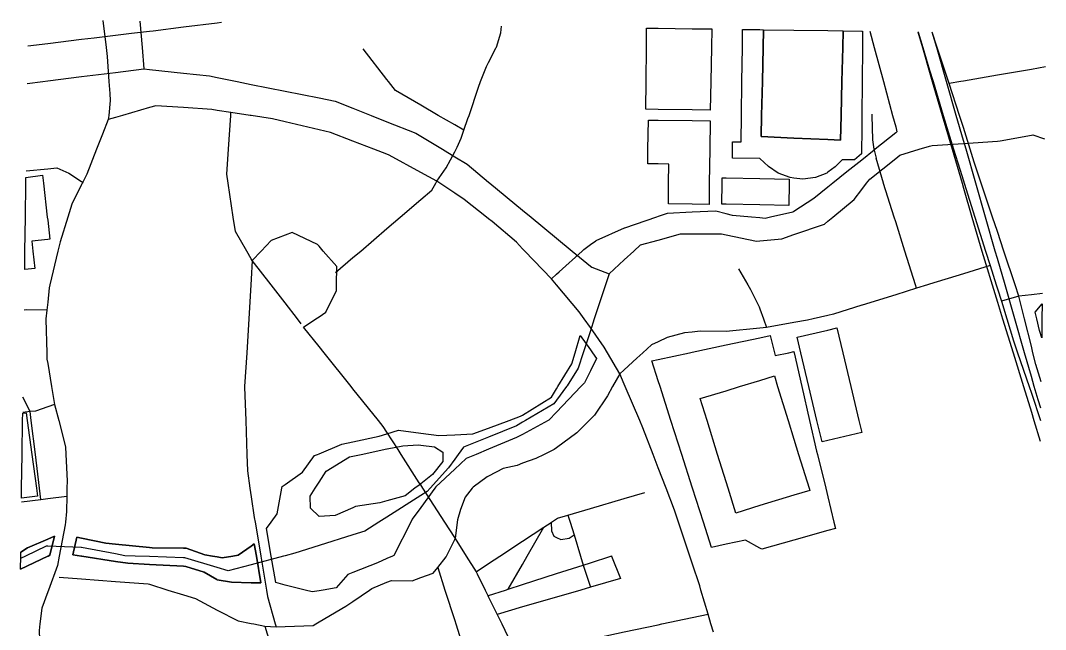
# Model space of a CAD drawing. Header units: millimetres. Extents: x 0 to 913, y 4 to 924.
# Drawn here: x 6 to 913, y 385 to 924 of the extents above; entities that cross this region are included whole.
import ezdxf

# ---------------------------------------------------------------- set-up
doc = ezdxf.new("R2010")
doc.units = ezdxf.units.MM

msp = doc.modelspace()

# ---------------------------------------------------------------- linework, layer by layer
at = {"layer": 'major_roads'}
for points in [[(799.5313, 913.9649, 4.2698), (803.6152, 900, 4.4826), (810, 878.1675, 4.9006), (812.3885, 870, 5.0706), (821.1618, 840, 5.7313), (829.9352, 810, 6.3483), (838.7085, 780, 6.7606), (840, 775.5837, 6.7745), (847.4818, 750, 6.8593), (856.2551, 720, 6.7003), (859.6424, 708.4171, 6.5854), (865.3176, 690, 6.4285), (870, 674.8044, 6.262), (874.5619, 660, 6.0993), (883.8062, 630, 5.7688), (893.0505, 600, 5.478), (900, 577.4472, 5.2376), (902.2948, 570, 5.1669), (907.9124, 551.7695, 4.9538)], [(799.8317, 913.9607, 4.2695), (799.9104, 913.7161, 4.2735), (804.0241, 900, 4.4799), (810, 880.0754, 4.8604), (813.0218, 870, 5.0701), (822.0195, 840, 5.7222), (826.4064, 825.3731, 6.0334)], [(839.1258, 832.0169, 5.7121), (836.5019, 840, 5.5675), (827.2247, 868.2257, 5.094), (826.6412, 870, 5.0585), (816.7756, 900, 4.5002), (812.2416, 913.7875, 4.2896)], [(908.3176, 580.8913, 5.2703), (905.9968, 588.175, 5.3395), (902.5967, 600, 5.4518), (900, 609.0308, 5.5303), (893.9706, 630, 5.7336), (885.3445, 660, 6.0303), (876.7185, 690, 6.3268), (870, 713.3657, 6.5113), (868.0924, 720, 6.565), (859.4663, 750, 6.6759), (850.8403, 780, 6.5616), (842.2142, 810, 6.1456), (840, 817.7006, 6.0079), (833.5881, 840, 5.5986), (824.962, 870, 5.0599), (816.336, 900, 4.4964), (812.3721, 913.7857, 4.2914)], [(826.4064, 825.3731, 6.0334), (831.2295, 810, 6.3257), (836.6963, 792.5753, 6.5569)], [(849.5346, 798.567, 6.2566), (845.9769, 810, 6.0994), (840, 829.2076, 5.7614), (839.1258, 832.0169, 5.7121)], [(908.6432, 604.2904, 5.4891), (903.9764, 619.5288, 5.6217), (901.3952, 630, 5.7128), (900, 635.66, 5.755), (894, 660, 5.9749), (889.0701, 679.9994, 6.1316), (885.7354, 690, 6.23), (875.7322, 720, 6.4664), (870, 737.1909, 6.5269), (865.7289, 750, 6.5801), (855.7256, 780, 6.4812), (849.5346, 798.567, 6.2566)], [(836.6963, 792.5753, 6.5569), (840, 782.0516, 6.7013), (840.644, 780, 6.7295), (850.0619, 750, 6.8198), (859.4798, 720, 6.6634), (863.5444, 707.0526, 6.5404), (868.9487, 690, 6.4056), (870, 686.683, 6.369), (873.5399, 675.5134, 6.2378), (878.3169, 660, 6.0753), (884.3195, 640.5065, 5.8615), (887.8788, 630, 5.7547), (898.0419, 600, 5.4591), (900, 594.2201, 5.3969), (908.1676, 570.1106, 5.1679)], [(909.7321, 682.5573, 6.042), (900, 681.3525, 6.0363), (889.0701, 679.9994, 6.1316), (873.5399, 675.5134, 6.2378)]]:
    msp.add_polyline3d(points, dxfattribs=at)
at = {"layer": 'minor_roads'}
for points in [[(395.5758, 819.9223, 5.1197), (398.074, 826.922, 5.0261), (401.7296, 837.1488, 4.8862), (402.673, 840, 4.8479), (410.978, 865.1022, 4.6534), (412.9016, 870, 4.6127), (418.1215, 883.2906, 4.5936), (420, 886.9693, 4.5833), (426.6541, 900, 4.545), (426.8994, 900.4804, 4.5458), (430.6852, 913.1586, 4.6148), (431.4856, 919.1019, 4.6634)], [(757.1526, 914.5564, 4.6179), (761.078, 900, 4.9482), (769.1682, 870, 5.6662), (777.2584, 840, 6.4485), (780, 829.8336, 6.669), (781.1356, 825.6225, 6.7522), (780, 824.7074, 6.794), (761.7485, 810, 7.2057), (760.8554, 809.2803, 7.2122), (750, 800.5238, 7.2684), (736.9493, 789.9964, 7.1711), (724.4653, 780, 7.0915), (720, 776.4244, 7.0375), (707.4859, 766.4039, 6.8675), (690, 755.0127, 6.7425), (689.1068, 754.4308, 6.7394), (669.413, 750, 6.6626), (664.4477, 748.8829, 6.6465), (660, 749.297, 6.6201), (652.4489, 750, 6.5585), (635.8061, 751.5495, 6.3998), (630, 753.0372, 6.3161), (620.848, 755.3822, 6.152), (600, 754.3471, 5.9389), (578.0322, 753.2565, 5.4945), (570, 750.4949, 5.3468), (568.5606, 750, 5.3151), (540.0572, 740.2002, 4.5627), (540, 740.1751, 4.5612), (514.7604, 729.1045, 4.1467)], [(398.074, 826.922, 5.0261), (390, 831.599, 5.1306), (375.4972, 840, 5.1307), (360, 848.9769, 5.1892), (337.6291, 861.9356, 5.0481), (331.4158, 870, 5.0611), (330, 871.8376, 5.0555), (309.0842, 898.9849, 5.0198)], [(82.5851, 892.1065, 2.7703), (84.1316, 870, 2.508), (84.8789, 859.3175, 2.6106)], [(912.5192, 882.8748, 5.6139), (900, 880.7247, 5.5995), (870, 875.5723, 5.2402), (840, 870.4198, 5.0423), (837.5555, 870, 5.0492), (827.2247, 868.2257, 5.094)], [(84.8789, 859.3175, 2.6106), (85.313, 853.1689, 2.671), (84.0032, 840, 2.8118), (83.6368, 836.3167, 2.8961), (78.5841, 823.4798, 3.1869), (73.2561, 810, 3.4652), (64.5645, 788.0105, 3.9097), (60.9752, 780.831, 4.0472), (60.5608, 780, 4.0629), (60, 778.8757, 4.0803), (51.3921, 761.6176, 4.3978), (47.7866, 750, 4.6156), (41.0431, 728.2714, 4.8635), (39.0814, 720, 4.9585), (31.9666, 690, 5.1726), (31.3232, 687.2871, 5.1878), (30, 674.7146, 5.2518), (29.2558, 667.6433, 5.2911), (28.4449, 660, 5.3355), (28.3708, 659.3015, 5.336), (29.1882, 630, 5.3135), (29.3459, 624.3472, 5.2547), (30, 620.4628, 5.206), (33.4456, 600, 4.9748), (36.1059, 584.2009, 4.7059), (39.7712, 570, 4.4429), (45.8141, 546.5874, 4.1868), (46.1259, 540, 4.1307), (47.2284, 516.71, 4.1248), (47.0594, 510, 4.1268), (46.8863, 503.1288, 4.215), (46.5431, 489.464, 4.3898), (45.6641, 480, 4.5151), (45.4407, 477.5941, 4.5494)], [(500.0965, 666.2765, 4.2117), (480.0831, 690, 4.1769), (480, 690.0985, 4.1774), (475.5603, 695.3613, 4.2806), (451.9748, 720, 4.8027), (450, 722.063, 4.8354), (444.5094, 727.7988, 4.9482), (423.0562, 746.1354, 5.3866), (420, 748.5459, 5.4481), (418.1563, 750, 5.4604), (398.2514, 765.6991, 5.5267), (390, 771.2331, 5.5761), (376.9281, 780, 5.3741), (374.1673, 781.8516, 5.3369), (360, 789.5716, 5.1875), (332.0221, 804.8172, 4.5764), (330, 805.596, 4.5368), (318.565, 810, 4.308), (300, 817.1501, 4.0096), (280.1213, 824.8061, 3.9203), (270, 827.2003, 3.8502), (240, 834.2968, 3.8321), (228.7672, 836.954, 3.8218), (210, 839.8419, 3.7603), (208.9727, 840, 3.7508), (192.1016, 842.5962, 3.6038), (180, 844.455, 3.4757), (175.0623, 845.2134, 3.4186), (150, 846.8905, 3.1235), (125.5533, 848.5264, 2.7797), (120, 846.9088, 2.7193), (96.2816, 840, 2.7875), (90, 838.1702, 2.8344), (83.6368, 836.3167, 2.8961)], [(254.3042, 655.6862, 3.1924), (250.959, 660, 3.1528), (240, 674.1322, 3.1312), (227.6951, 690, 3.3322), (210.9941, 711.5368, 3.6903), (210, 713.2389, 3.7188), (206.0512, 720, 3.864), (195.9896, 737.2273, 4.1623), (194.1225, 750, 4.2956), (189.7371, 780, 4.3085), (188.5548, 788.0881, 4.2257), (189.9806, 810, 3.9585), (191.9327, 840, 3.6004), (192.1016, 842.5962, 3.6038)], [(758.8283, 841.2569, 6.5993), (758.8608, 840, 6.6331), (759.4214, 818.3514, 7.0496), (760.7416, 810, 7.2086), (760.8554, 809.2803, 7.2122), (762.884, 802.106, 7.249)], [(382.406, 793.6591, 5.3538), (390, 807.7597, 5.3002), (391.2065, 810, 5.2631), (392.1817, 811.8107, 5.2343), (395.5758, 819.9223, 5.1197)], [(769.3255, 779.7045, 7.4025), (769.2405, 780, 7.4038), (762.884, 802.106, 7.249)], [(10.8965, 790.9741, 3.8696), (30, 792.7916, 3.7885), (38.0519, 793.5576, 3.7727), (48.7584, 788.9844, 3.8742), (60, 781.4819, 4.0297), (60.9752, 780.831, 4.0472)], [(374.1673, 781.8516, 5.3369), (382.406, 793.6591, 5.3538)], [(284.5597, 700.9278, 4.1058), (300, 714.1426, 4.435), (306.8439, 720, 4.5474), (330, 739.8184, 4.6949), (341.8962, 750, 4.8485), (360, 765.4943, 5.2746), (369.8556, 773.9294, 5.3343), (373.1595, 780, 5.3329), (374.1673, 781.8516, 5.3369)], [(798.5628, 687.0765, 6.54), (797.64, 690, 6.5746), (788.1707, 720, 6.9678), (780, 745.8861, 7.2563), (778.7015, 750, 7.2971), (769.3255, 779.7045, 7.4025)], [(326.7329, 564.8042, 4.4121), (322.5657, 570, 4.3812), (300, 598.1357, 4.016), (298.5048, 600, 3.9773), (274.4438, 630, 3.4923), (270, 635.5407, 3.3774), (256.3097, 652.6101, 3.2157), (267.3036, 660, 3.3658), (270, 661.8125, 3.417), (275.9066, 665.7828, 3.6374), (285.3938, 685.0256, 4.0997), (285.4633, 690, 4.1445), (285.6926, 706.4133, 4.1287), (273.7276, 720, 3.8698), (270, 724.2329, 3.7764), (268.5997, 725.823, 3.7619), (246.221, 736.3206, 3.6854), (240, 734.0119, 3.6609), (227.6884, 729.4429, 3.7381), (218.8846, 720, 3.7354), (210.9941, 711.5368, 3.6903), (210, 695.1978, 3.4912), (209.6837, 690, 3.431), (207.8584, 660, 3.2037), (206.0331, 630, 3.3067), (204.2078, 600, 3.7201), (204.1789, 599.5246, 3.7272), (205.1674, 570, 4.1125), (206.1719, 540, 4.2174), (206.657, 525.5105, 4.168), (208.8941, 510, 4.0985), (210, 502.3326, 4.0457), (212.6025, 484.2885, 3.922), (213.3923, 480, 3.8899), (214.6478, 473.183, 3.8247)], [(482.2957, 701.512, 4.2006), (502.5911, 720, 4.1075), (504.1385, 721.4096, 4.0986), (510, 725.6558, 4.0696), (514.7604, 729.1045, 4.1467)], [(863.5444, 707.0526, 6.5404), (840, 699.8148, 6.6856), (810, 690.5924, 6.619), (808.0728, 690, 6.605), (798.5628, 687.0765, 6.54), (780, 681.311, 6.429), (750.3988, 672.117, 6.4327), (750, 671.9923, 6.4334), (724.9539, 664.1637, 6.5968), (720, 663.017, 6.6338), (706.967, 660, 6.7072), (701.9702, 658.8433, 6.7263), (690, 656.7307, 6.7765), (665.7603, 652.4527, 6.6998), (660, 651.8593, 6.685), (630.0042, 648.7694, 6.4008), (607.115, 649.0885, 6.1341), (600, 648.3303, 6.0511), (593.235, 647.6093, 5.9107), (578.0451, 643.435, 5.6277), (570, 639.6886, 5.5112), (564.0951, 636.9388, 5.4241), (556.4166, 630, 5.3465), (551.1123, 625.2066, 5.2589), (540, 614.8844, 5.0687), (536.0818, 611.2449, 4.9937), (529.7003, 600, 4.8718), (525.1464, 591.9756, 4.6934), (513.6326, 574.8518, 4.282), (510, 571.1442, 4.1695), (508.8789, 570, 4.1512), (498.1117, 559.0105, 3.991), (480, 545.7622, 3.847), (477.9165, 544.2381, 3.8577), (469.0945, 540, 3.912), (461.6755, 536.4359, 3.9554), (450, 532.1222, 4.0333), (445.1219, 530.32, 4.0684), (432.8174, 527.6481, 4.1633), (420, 520.8956, 4.2529), (418.5892, 520.1524, 4.2572), (406.2018, 510.9675, 4.2824), (405.4475, 510, 4.2823), (399.3656, 502.1977, 4.3061), (394.9976, 491.3955, 4.318), (392.3467, 482.0655, 4.3211), (392.1058, 480, 4.3207), (390.4378, 465.6998, 4.3745)], [(475.5603, 695.3613, 4.2806), (480, 699.4156, 4.2052), (482.2957, 701.512, 4.2006)], [(641.0675, 704.2042, 6.7757), (649.2695, 690, 6.8591), (651.5295, 686.0862, 6.859), (659.2933, 670.7194, 6.8466), (660, 668.7231, 6.8419), (663.0883, 660, 6.7931), (665.7603, 652.4527, 6.6998)], [(29.2558, 667.6433, 5.2911), (11.239, 667.9048, 5.4544), (9.1717, 667.7643, 5.4744)], [(522.305, 634.9476, 4.6395), (510, 652.3059, 4.3063), (504.5458, 660, 4.2482), (500.0965, 666.2765, 4.2117)], [(618.7637, 382.597, 5.349), (616.5869, 390, 5.2534), (614.0499, 398.6276, 5.098), (607.7669, 420, 4.7585), (606.6545, 423.7839, 4.7048), (600, 443.6952, 4.4414), (597.8929, 450, 4.357), (587.8667, 480, 4.2357), (584.2856, 490.7152, 4.3232), (576.9138, 510, 4.4687), (570, 528.0867, 4.7454), (565.446, 540, 4.8788), (556.4226, 563.6055, 5.1037), (553.6923, 570, 5.1541), (540.8831, 600, 5.1342), (540, 602.0683, 5.1089), (536.0818, 611.2449, 4.9937), (525.1807, 630, 4.7342), (522.305, 634.9476, 4.6395)], [(23.919, 500.1792, 4.4535), (22.7369, 510, 4.3653), (19.1257, 540, 4.3776), (15.5145, 570, 4.7537), (14.5641, 577.8953, 4.8938), (8.0945, 590.813, 5.2009)], [(36.1059, 584.2009, 4.7059), (30, 582.0867, 4.7296), (19.3645, 578.4042, 4.831), (14.5641, 577.8953, 4.8938), (7.9039, 577.1969, 4.9804)], [(339.953, 544.2313, 4.4307), (330, 559.72, 4.431), (326.7329, 564.8042, 4.4121)], [(358.6856, 514.995, 4.3713), (342.6641, 540, 4.4241), (339.953, 544.2313, 4.4307)], [(368.2806, 500.132, 4.3221), (361.9102, 510, 4.3546), (360, 512.959, 4.3688), (358.6856, 514.995, 4.3713)], [(6.795, 497.9799, 4.6369), (23.919, 500.1792, 4.4535), (30, 500.9602, 4.385), (46.8863, 503.1288, 4.215)], [(390.4378, 465.6998, 4.3745), (390, 466.3801, 4.3727), (381.2356, 480, 4.2992), (368.2806, 500.132, 4.3221)], [(45.4407, 477.5941, 4.5494), (40.1784, 450, 4.9395), (38.6184, 441.8196, 4.9978)], [(214.6478, 473.183, 3.8247), (218.505, 450, 3.6054), (223.4964, 420, 3.3739), (224.4437, 414.3067, 3.3685)], [(40.169, 431.3993, 5.0677), (60, 429.8884, 5.1021), (90, 427.6027, 5.0455), (118.9063, 425.4004, 4.9063), (120, 425.0605, 4.9027), (136.283, 420, 4.7351), (150, 415.737, 4.5815), (160.7677, 412.3906, 4.3991), (180, 402.3092, 4.0678), (198.3426, 392.6943, 3.7429), (210, 390.4571, 3.5235), (212.382, 390, 3.5011), (222.0535, 388.144, 3.4271), (232.0231, 387.4935, 3.3407), (240, 387.7883, 3.2632), (264.865, 388.7072, 3.2893), (267.0734, 390, 3.2751), (270, 391.7132, 3.2739), (293.7813, 405.6341, 3.5115), (300, 409.9377, 3.5417), (314.5403, 420, 3.6958), (316.5919, 421.4198, 3.7292), (330, 426.8714, 3.9428), (334.0477, 428.5172, 3.9936), (352.489, 428.2596, 4.2519), (360, 430.9587, 4.3434), (371.0591, 434.9327, 4.3915), (374.9686, 439.8311, 4.3908), (382.4779, 449.242, 4.3885), (382.8446, 450, 4.3868), (390, 464.7946, 4.3782), (390.4378, 465.6998, 4.3745)], [(390.4378, 465.6998, 4.3745), (400.2358, 450, 4.4269), (408.8783, 436.1517, 4.497), (409.974, 434.3894, 4.506), (416.9694, 420, 4.5803), (419.3941, 415.0126, 4.5886), (420, 413.7658, 4.5903), (427.4606, 398.4148, 4.5765), (431.5469, 390, 4.5682), (444.7758, 362.7585, 4.4192)], [(38.6184, 441.8196, 4.9978), (30.6033, 420, 5.1153), (30, 418.3576, 5.1057), (24.742, 404.0437, 4.9794), (23.0678, 390, 4.8814), (22.3575, 384.0419, 4.7958), (23.4195, 360, 4.503), (23.6032, 355.8396, 4.4512), (28.5097, 338.7652, 4.2859), (30, 336.3113, 4.2701), (33.547, 330.4707, 4.2277), (33.8322, 330, 4.2242), (43.6134, 313.8538, 4.2068), (55.7281, 300, 4.1896), (60, 295.1149, 4.2349), (70.0381, 283.6358, 4.2974), (81.9671, 270, 4.3181), (90, 260.8178, 4.4085), (108.212, 240, 4.501), (108.4982, 239.6728, 4.5043)], [(224.4437, 414.3067, 3.3685), (231.3146, 390, 3.3208), (232.0231, 387.4935, 3.3407)]]:
    msp.add_polyline3d(points, dxfattribs=at)
at = {"layer": 'parks'}
for points in [[(559.6932, 917.3124, 3.489), (570, 917.1686, 3.355), (600, 916.7499, 2.8925), (617.2742, 916.5088, 2.8574), (616.9877, 900, 2.7213), (616.4671, 870, 2.7357), (616.0274, 844.6688, 3.2853), (600, 844.8923, 3.3267), (570, 845.3106, 3.647), (558.9295, 845.465, 3.6665), (559.1903, 870, 3.3192), (559.5092, 900, 3.3033), (559.6932, 917.3124, 3.489)], [(733.5648, 914.8856, 4.8382), (750, 914.6562, 4.7209), (750.8033, 914.645, 4.7093), (750.6723, 900, 5.1186), (750.4038, 870, 5.9445), (750.1353, 840, 6.7206), (750, 824.8879, 6.9828), (749.8668, 810, 7.2383), (749.8305, 805.9491, 7.2502), (743.5716, 800.6744, 7.2006), (732.7196, 800.5654, 7.0874), (726.5211, 794.4628, 7.0487), (720, 789.6794, 7.0048), (719.1239, 789.0367, 6.992), (709.1443, 784.929, 6.8461), (697.8181, 783.5257, 6.6748), (690, 784.6175, 6.5321), (686.805, 785.0637, 6.4573), (676.0227, 788.8103, 6.1346), (667.3939, 794.9244, 5.74), (660, 801.837, 5.2831), (659.9373, 801.8956, 5.2799), (635.6542, 802.0761, 4.8379), (635.7254, 810, 4.5333), (635.7845, 816.5895, 4.2934), (643.4491, 816.5013, 4.4357), (643.7152, 840, 3.562), (644.055, 870, 3.0011), (644.3948, 900, 3.0165), (644.5775, 916.1277, 3.1379), (660, 915.9124, 3.4628), (663.1989, 915.8678, 3.5636), (662.8153, 900, 3.4712), (662.0901, 870, 3.4296), (661.3649, 840, 3.877), (660.9107, 821.2109, 4.5889), (690, 819.9137, 5.8089), (720, 818.576, 6.7663), (731.2351, 818.075, 6.8967), (731.7627, 840, 6.5299), (732.4846, 870, 5.7868), (733.2065, 900, 5.1787), (733.5648, 914.8856, 4.8382)], [(663.1989, 915.8678, 3.5636), (690, 915.4937, 4.4123), (720, 915.075, 4.9368), (733.5648, 914.8856, 4.8382), (733.2065, 900, 5.1787), (732.4846, 870, 5.7868), (731.7627, 840, 6.5299), (731.2351, 818.075, 6.8967), (720, 818.576, 6.7663), (690, 819.9137, 5.8089), (660.9107, 821.2109, 4.5889), (661.3649, 840, 3.877), (662.0901, 870, 3.4296), (662.8153, 900, 3.4712), (663.1989, 915.8678, 3.5636)], [(561.2533, 835.9447, 3.8334), (570, 835.8332, 3.846), (600, 835.4506, 3.5889), (615.8721, 835.2481, 3.5543), (615.5473, 810, 4.4449), (615.1615, 780, 5.5336), (614.9202, 761.2356, 5.9543), (600, 761.4244, 5.8075), (578.95, 761.6907, 5.4196), (579.1804, 780, 5.2177), (579.3935, 796.9318, 4.81), (570, 797.0488, 4.7666), (560.7604, 797.1638, 4.6297), (560.9236, 810, 4.4117), (561.2533, 835.9447, 3.8334)], [(9.6732, 703.5847, 5.1934), (9.903, 720, 5.0629), (10.3229, 750, 4.734), (10.7429, 780, 4.1482), (10.8118, 784.9242, 4.0231), (25.511, 787.126, 3.9303), (26.313, 780, 4.0954), (29.6897, 750, 4.6599), (30, 747.2427, 4.6891), (31.8876, 730.4719, 4.8685), (30, 730.2567, 4.8767), (15.9864, 728.6593, 4.946), (16.9745, 720, 5.0373), (18.7234, 704.6736, 5.1416), (9.6732, 703.5847, 5.1934)], [(626.1197, 761.5906, 6.053), (626.4843, 780, 5.5866), (626.5792, 784.7881, 5.4024), (630, 784.719, 5.4178), (660, 784.1127, 5.9196), (685.8563, 783.5901, 6.4633), (685.7852, 780, 6.5261), (685.3969, 760.3926, 6.6679), (660, 760.9059, 6.4146), (630, 761.5122, 6.092), (626.1197, 761.5906, 6.053)], [(909.6042, 673.366, 5.999), (909.4183, 660, 5.9365), (909.185, 643.2326, 5.8115), (907.2613, 649.7215, 5.8598), (904.8332, 660, 5.9365), (903.4753, 665.7484, 5.9634), (909.6042, 673.366, 5.999)], [(564.3554, 622.9032, 5.5343), (570, 624.1034, 5.6425), (597.7315, 630, 6.0343), (600, 630.4824, 6.0681), (630, 636.8613, 6.2991), (660, 643.2403, 6.5729), (668.859, 645.124, 6.6127), (672.8725, 630, 6.4359), (673.5346, 627.5049, 6.3856), (685.4689, 630, 6.4704), (689.9946, 630.9462, 6.4931), (690, 630.9227, 6.4929), (690.2108, 630, 6.4818), (697.0641, 600, 5.8378), (703.9174, 570, 4.9804), (710.1091, 542.8963, 4.1795), (710.8152, 540, 4.0908), (718.1287, 510, 3.4799), (720, 502.3238, 3.4647), (725.4421, 480, 3.4518), (726.7847, 474.4927, 3.5308), (720, 472.5862, 3.5899), (690, 464.1562, 4.1547), (661.721, 456.2098, 4.5621), (660, 457.1447, 4.5664), (647.0601, 464.1736, 4.5028), (630, 460.4695, 4.5645), (617.0173, 457.6507, 4.4963), (609.8951, 480, 4.3895), (600.3349, 510, 4.7253), (600, 511.0508, 4.7463), (590.7746, 540, 5.1875), (581.2144, 570, 5.6483), (571.6541, 600, 5.7676), (570, 605.1906, 5.729), (564.3554, 622.9032, 5.5343)], [(692.9418, 643.7569, 6.6184), (720, 650.1021, 6.5343), (728.0652, 651.9934, 6.4892), (733.2774, 630, 6.2675), (740.3871, 600, 5.858), (747.4968, 570, 5.2389), (750, 559.4376, 4.9499), (750.0129, 559.3832, 4.9484), (750, 559.3802, 4.9483), (720, 552.3469, 4.4764), (714.8813, 551.1468, 4.4341), (710.4149, 570, 5.0045), (703.3079, 600, 5.8395), (696.2009, 630, 6.4548), (692.9418, 643.7569, 6.6184)], [(607.2352, 589.409, 5.9154), (630, 596.3682, 5.866), (641.8802, 600, 5.8616), (660, 605.5392, 5.9028), (672.7065, 609.4236, 6.0061), (675.6173, 600, 5.8139), (684.8838, 570, 4.9582), (690, 553.4366, 4.4769), (694.1504, 540, 4.1065), (703.4169, 510, 3.6092), (703.9991, 508.1152, 3.6094), (690, 503.8326, 3.7592), (660, 494.655, 4.221), (638.5431, 488.0909, 4.4069), (631.7731, 510, 4.5581), (630, 515.7381, 4.6669), (622.5029, 540, 5.0882), (613.2327, 570, 5.7126), (607.2352, 589.409, 5.9154)], [(607.2352, 589.409, 5.9154), (630, 596.3682, 5.866), (641.8802, 600, 5.8616), (660, 605.5392, 5.9028), (672.7065, 609.4236, 6.0061), (675.6173, 600, 5.8139), (684.8838, 570, 4.9582), (690, 553.4366, 4.4769), (694.1504, 540, 4.1065), (703.4169, 510, 3.6092), (703.9991, 508.1152, 3.6094), (690, 503.8326, 3.7592), (660, 494.655, 4.221), (638.5431, 488.0909, 4.4069), (631.7731, 510, 4.5581), (630, 515.7381, 4.6669), (622.5029, 540, 5.0882), (613.2327, 570, 5.7126), (607.2352, 589.409, 5.9154)], [(6.8393, 501.144, 4.6137), (6.9633, 510, 4.5486), (7.3833, 540, 4.5247), (7.8032, 570, 4.8638), (7.893, 576.4169, 4.9678), (10.9883, 576.8302, 4.9292), (11.9095, 570, 4.8052), (15.9556, 540, 4.4173), (20.0017, 510, 4.3971), (20.9421, 503.0273, 4.4547), (6.8393, 501.144, 4.6137)]]:
    msp.add_polyline3d(points, dxfattribs=at)
at = {"layer": 'paths'}
for points in [[(78.6966, 924.026, 3.4412), (81.6235, 900, 2.8714), (82.5851, 892.1065, 2.7703)], [(408.8783, 436.1517, 4.497), (420, 443.4712, 4.4558), (429.9204, 450, 4.3577), (450, 463.2149, 4.1443), (468.9417, 475.6809, 3.8578), (475.1846, 479.7848, 3.7661), (475.5118, 480, 3.7613), (480, 482.9523, 3.7106), (480.9672, 483.5885, 3.7048), (490.1271, 486.2763, 3.6574), (510, 492.0938, 3.586), (540, 500.8758, 3.854), (558.1827, 506.1984, 4.1713)], [(490.1271, 486.2763, 3.6574), (492.0476, 480, 3.6388), (495.5073, 468.6938, 3.6587), (501.2214, 450, 3.6698), (503.6346, 442.1055, 3.6968), (510, 422.5893, 3.7511), (510.0499, 422.4362, 3.752)], [(437.3997, 420.8016, 4.4854), (450, 442.7246, 4.2767), (454.1816, 450, 4.1806), (468.9417, 475.6809, 3.8578)], [(475.1846, 479.7848, 3.7661), (475.5392, 472.5037, 3.804), (477.7685, 467.6868, 3.8068), (480, 466.5775, 3.7883), (483.9036, 464.6368, 3.7675), (491.2512, 465.9003, 3.7027), (495.5073, 468.6938, 3.6587)], [(419.3941, 415.0126, 4.5886), (420, 415.2074, 4.5879), (434.9065, 420, 4.503), (437.3997, 420.8016, 4.4854), (450, 424.8544, 4.3935), (480, 434.5036, 3.9992), (503.6346, 442.1055, 3.6968), (510, 444.1548, 3.6184), (528.1558, 450, 3.5986), (528.5611, 450.1305, 3.599), (528.6147, 450, 3.599), (536.7494, 430.2042, 3.6738), (510.0499, 422.4362, 3.752), (510, 422.4217, 3.7521), (501.6738, 420, 3.8621), (480, 413.6961, 4.1386), (450, 404.9704, 4.4473), (427.4606, 398.4148, 4.5765)], [(374.9686, 439.8311, 4.3908), (381.3186, 420, 4.5303), (390, 392.8881, 4.6986), (390.9248, 390, 4.7083), (400.531, 360, 4.7174), (401.2922, 357.6226, 4.7125), (416.6724, 351.3119, 4.5968), (420, 351.3156, 4.5716), (437.6304, 351.3353, 4.4377), (447.1204, 355.3009, 4.3788)], [(444.7758, 362.7585, 4.4192), (450, 363.8655, 4.3862), (480, 370.2225, 4.1953), (510, 376.5795, 3.9606), (540, 382.9365, 3.8888), (570, 389.2935, 4.2041), (573.3343, 390, 4.2791), (600, 395.6505, 4.8511), (614.0499, 398.6276, 5.098)], [(222.0535, 388.144, 3.4271), (230.6226, 360, 3.6427), (231.1122, 358.3921, 3.6623), (237.6478, 341.6296, 3.8762), (240, 338.1353, 3.9221), (245.4763, 330, 4.0996), (246.8043, 328.0272, 4.1312), (257.2802, 316.6459, 4.3462), (263.8786, 304.371, 4.543), (252.625, 300, 4.4699), (240, 295.0964, 4.3408), (215.2651, 285.4892, 4.2871), (210, 283.1806, 4.273), (180, 270.0267, 4.3021), (179.9391, 270, 4.3021), (165.6429, 263.7317, 4.3213), (150, 255.4834, 4.339), (122.9964, 241.2449, 4.4166)]]:
    msp.add_polyline3d(points, dxfattribs=at)
at = {"layer": 'railways'}
for points in [[(123.2334, 914.9276, 2.9495), (150, 918.2955, 3.373), (180, 922.0702, 4.3074), (183.8764, 922.5579, 4.4208)], [(12.4442, 901.536, 3.5164), (30, 903.692, 3.5601), (60, 907.3763, 3.3445), (71.1272, 908.7429, 3.2151)], [(71.1272, 908.7429, 3.2151), (90, 911.0756, 2.9823), (104.1518, 912.8249, 2.949)], [(104.1518, 912.8249, 2.949), (120, 914.5713, 2.9004), (123.2334, 914.9276, 2.9495)]]:
    msp.add_polyline3d(points, dxfattribs=at)
at = {"layer": 'water'}
for points in [[(111.4613, 923.5687, 3.0968), (113.5104, 900, 2.689), (115.1371, 881.2896, 2.5827)], [(11.9784, 868.2643, 2.822), (25.7246, 870, 2.8727), (30, 870.5398, 2.8987), (60, 874.3278, 2.7949), (90, 878.1157, 2.5365), (115.1371, 881.2896, 2.5827), (120, 880.7555, 2.583), (150, 877.4602, 2.8716), (173.0134, 874.9323, 3.3016), (180, 873.5321, 3.4166), (197.6234, 870, 3.7413), (210, 867.5195, 3.9858), (240, 861.5069, 4.2896), (270, 855.4943, 4.3766), (284.2631, 852.6357, 4.4257), (300, 846.388, 4.4599), (316.0901, 840, 4.6323), (330, 834.4776, 4.8036), (355.564, 824.3283, 5.1172), (360, 821.631, 5.1881), (379.1278, 810, 5.2471), (390, 803.389, 5.3343), (400.8937, 796.765, 5.231), (420, 780.9871, 5.1538), (421.1954, 780, 5.138), (450, 756.2134, 4.7047), (457.5241, 750, 4.6194), (480, 731.4396, 4.2323), (493.8529, 720, 4.169), (510, 706.6659, 4.065), (511.1928, 705.6808, 4.0814), (526.5883, 699.9276, 4.2839), (540, 712.2109, 4.4623), (548.5046, 720, 4.693), (554.382, 725.3829, 4.8705), (570, 729.678, 5.2943), (589.6295, 735.0762, 5.8053), (600, 735.1418, 6.0672), (625.8493, 735.3053, 6.4762), (630, 734.4186, 6.5507), (656.8444, 728.6843, 6.8025), (660, 729.0012, 6.8223), (679.185, 730.9284, 6.8259), (690, 734.6214, 6.8256), (717.046, 743.8567, 6.8998), (720, 746.3129, 6.9256), (724.4344, 750, 6.9691), (743.3164, 765.7002, 7.1706), (750, 774.4302, 7.2872), (754.2642, 780, 7.3468), (757.1065, 783.7126, 7.3405), (780, 801.8438, 7.2322), (783.7424, 804.8077, 7.1512), (800.8292, 810, 6.8354), (810, 812.7868, 6.6172), (812.3982, 813.5155, 6.5567), (840, 815.3017, 6.0593), (870, 817.243, 5.7185), (872.434, 817.4005, 5.7111), (900, 822.5698, 5.6231), (901.4042, 822.8331, 5.6218), (911.6333, 819.1973, 5.6398)], [(526.5883, 699.9276, 4.2839), (523.3262, 690, 4.2439), (513.4684, 660, 4.3112), (510, 649.4447, 4.3235), (503.6106, 630, 4.382), (499.0861, 616.2308, 4.3123), (489.4205, 600.8003, 4.1687), (488.8369, 600, 4.1596), (480, 587.8818, 4.0023), (477.7952, 584.8583, 4.0011), (452.5783, 570, 4.0957), (450, 568.4808, 4.1092), (444.6099, 565.3049, 4.16), (420, 555.3935, 4.3729), (397.823, 546.4619, 4.4592), (393.0953, 540, 4.4468), (390, 535.7693, 4.4464), (384.5177, 528.276, 4.4205), (368.2034, 510, 4.3521), (365.7636, 507.2668, 4.344), (360, 503.6048, 4.33), (330, 484.5436, 3.9961), (322.8489, 480, 3.872), (310.523, 472.1685, 3.6865), (300, 468.8552, 3.5366), (270, 459.4093, 3.3432), (248.6344, 452.6821, 3.3639), (240, 450.3776, 3.3739), (238.5853, 450, 3.3863), (210, 442.3704, 3.6501), (189.6787, 436.9466, 3.9164), (180, 439.8639, 4.0652), (151.3022, 448.5137, 4.4551), (150, 448.5577, 4.4719), (120, 449.5712, 4.7146), (107.3098, 450, 4.7398), (98.265, 450.3056, 4.7568), (90, 451.8796, 4.7561), (60, 457.5931, 4.7635), (59.5578, 457.6773, 4.764), (30, 458.7105, 4.8695), (28.5247, 458.7621, 4.8694), (10.2779, 450, 4.9306), (6.0953, 447.9915, 4.9206)], [(223.4271, 474.3984, 3.7414), (227.5206, 480, 3.7422), (232.8988, 487.3595, 3.7369), (237.1966, 510, 3.8577), (237.4942, 511.5679, 3.8576), (240, 513.3359, 3.8388), (255.4843, 524.2612, 3.8378), (266.0356, 538.9078, 3.8987), (268.6101, 540, 3.9067), (270, 540.5897, 3.9049), (290.0401, 549.0917, 4.0415), (300, 551.2233, 4.1335), (323.2599, 556.2012, 4.3569), (330, 558.2364, 4.4268), (340.4086, 561.3793, 4.5027), (360, 558.752, 4.612), (375.9112, 556.6181, 4.5823), (390, 557.3187, 4.5726), (406.1159, 558.12, 4.4744), (420, 563.2719, 4.409), (438.1322, 570, 4.2417), (448.1361, 573.7121, 4.1442), (450, 574.8683, 4.1269), (475.4595, 590.6617, 4.039), (480, 597.9901, 4.0477), (481.2453, 600, 4.0712), (493.6742, 620.0605, 4.2663), (496.5486, 630, 4.3175), (500.9973, 645.3832, 4.2978), (510, 632.5185, 4.4252), (511.7624, 630, 4.4744), (515.4253, 624.7658, 4.5434), (510, 613.964, 4.4219), (504.6678, 603.3475, 4.3491), (501.4873, 600, 4.3068), (480, 577.3845, 3.9552), (473.2466, 570.2764, 3.9659), (472.7352, 570, 3.968), (450, 557.7092, 4.0896), (444.7766, 554.8854, 4.1343), (420, 544.5749, 4.3234), (409.0064, 540, 4.3614), (400.0091, 536.2559, 4.3965), (390, 526.8533, 4.4108), (373.3405, 511.2033, 4.3552), (372.4598, 510, 4.3504), (360, 492.9748, 4.2878), (352.424, 482.623, 4.1796), (351.0923, 480, 4.1544), (336.107, 450.4843, 3.9434), (335.0062, 450, 3.928), (330, 447.7975, 3.8711), (321.6946, 444.1435, 3.7627), (300, 435.4721, 3.4448), (295.614, 433.719, 3.4127), (285.0065, 421.9261, 3.3177), (273.6534, 420, 3.2189), (270, 419.3802, 3.19), (264.0552, 418.3716, 3.1965), (257.5944, 420, 3.1967), (240, 424.4345, 3.2328), (231.6565, 426.5374, 3.3292), (227.6223, 450, 3.506), (223.4271, 474.3984, 3.7414)], [(262.1665, 503.1105, 3.7122), (266.5658, 510, 3.7545), (270, 515.3782, 3.7736), (276.2053, 525.0961, 3.8676), (297.0841, 537.7956, 4.0921), (300, 538.4235, 4.1176), (307.3206, 540, 4.1888), (330, 544.884, 4.3888), (330.2725, 544.9427, 4.3902), (344.2325, 547.5541, 4.4645), (357.7834, 548.3685, 4.5344), (360, 548.1298, 4.5437), (372.1654, 546.8202, 4.5236), (379.5242, 542.0153, 4.486), (379.5525, 540, 4.4731), (379.6405, 533.7246, 4.4468), (370.2454, 522.212, 4.4044), (360, 514.0251, 4.3736), (358.4386, 512.7775, 4.3598), (354.8362, 510, 4.3277), (346.1269, 503.285, 4.2425), (330, 498.8279, 4.1075), (323.7547, 497.1019, 4.028), (302.3272, 493.8142, 3.766), (300, 492.8116, 3.7296), (284.2134, 486.0105, 3.5974), (270.0129, 485.0938, 3.5381), (270, 485.1062, 3.5381), (262.4643, 492.3547, 3.6245), (262.1665, 503.1105, 3.7122)], [(5.963, 438.5394, 4.9114), (6.1234, 450, 4.9225), (6.171, 453.4007, 4.9053), (12.1261, 457.4583, 4.8844), (30, 465.0756, 4.7968), (35.8982, 467.5892, 4.7365), (32.0466, 450.8233, 4.9534), (30.2984, 450, 4.968), (30, 449.8595, 4.9696), (5.963, 438.5394, 4.9114)], [(5.963, 438.5394, 4.9114), (30, 449.8595, 4.9696), (30.2984, 450, 4.968), (32.0466, 450.8233, 4.9534), (35.8982, 467.5892, 4.7365), (30, 465.0756, 4.7968), (12.1261, 457.4583, 4.8844), (6.171, 453.4007, 4.9053)], [(52.3375, 451.2177, 4.8867), (55.7226, 466.6706, 4.644), (60, 465.825, 4.6348), (81.5221, 461.5703, 4.6572), (90, 460.6881, 4.6504), (120, 457.5663, 4.6482), (122.3776, 457.3188, 4.6354), (150, 456.9325, 4.4631), (152.4757, 456.8979, 4.4351), (169.0238, 451.1559, 4.2284), (175.8609, 450, 4.1372), (180, 449.3002, 4.083), (184.3038, 448.5726, 4.0254), (193.6985, 450, 3.9081), (198.5859, 450.7426, 3.8503), (210, 458.8563, 3.7653), (212.7141, 460.7857, 3.7507), (214.5451, 450, 3.6487), (218.5696, 426.2928, 3.4612), (210, 426.4989, 3.5499), (192.7073, 426.9146, 3.8339), (180, 429.1196, 4.0448), (179.5437, 429.1988, 4.0524), (168.2827, 435.9262, 4.2349), (152.2517, 440.8804, 4.4637), (150, 441.0038, 4.4955), (120, 442.648, 4.7677), (100.8053, 443.7001, 4.8199), (90, 445.376, 4.8338), (60.1882, 450, 4.8816), (60, 450.0292, 4.8818), (52.3375, 451.2177, 4.8867)], [(55.7226, 466.6706, 4.644), (52.3375, 451.2177, 4.8867), (60, 450.0292, 4.8818), (60.1882, 450, 4.8816), (90, 445.376, 4.8338), (100.8053, 443.7001, 4.8199), (120, 442.648, 4.7677), (150, 441.0038, 4.4955), (152.2517, 440.8804, 4.4637), (168.2827, 435.9262, 4.2349), (179.5437, 429.1988, 4.0524), (180, 429.1196, 4.0448), (192.7073, 426.9146, 3.8339), (210, 426.4989, 3.5499), (218.5696, 426.2928, 3.4612), (214.5451, 450, 3.6487), (212.7141, 460.7857, 3.7507), (210, 458.8563, 3.7653), (198.5859, 450.7426, 3.8503), (193.6985, 450, 3.9081), (184.3038, 448.5726, 4.0254), (180, 449.3002, 4.083), (175.8609, 450, 4.1372), (169.0238, 451.1559, 4.2284), (152.4757, 456.8979, 4.4351), (150, 456.9325, 4.4631), (122.3776, 457.3188, 4.6354), (120, 457.5663, 4.6482), (90, 460.6881, 4.6504), (81.5221, 461.5703, 4.6572), (60, 465.825, 4.6348), (55.7226, 466.6706, 4.644)]]:
    msp.add_polyline3d(points, dxfattribs=at)

doc.saveas('drawing.dxf')
